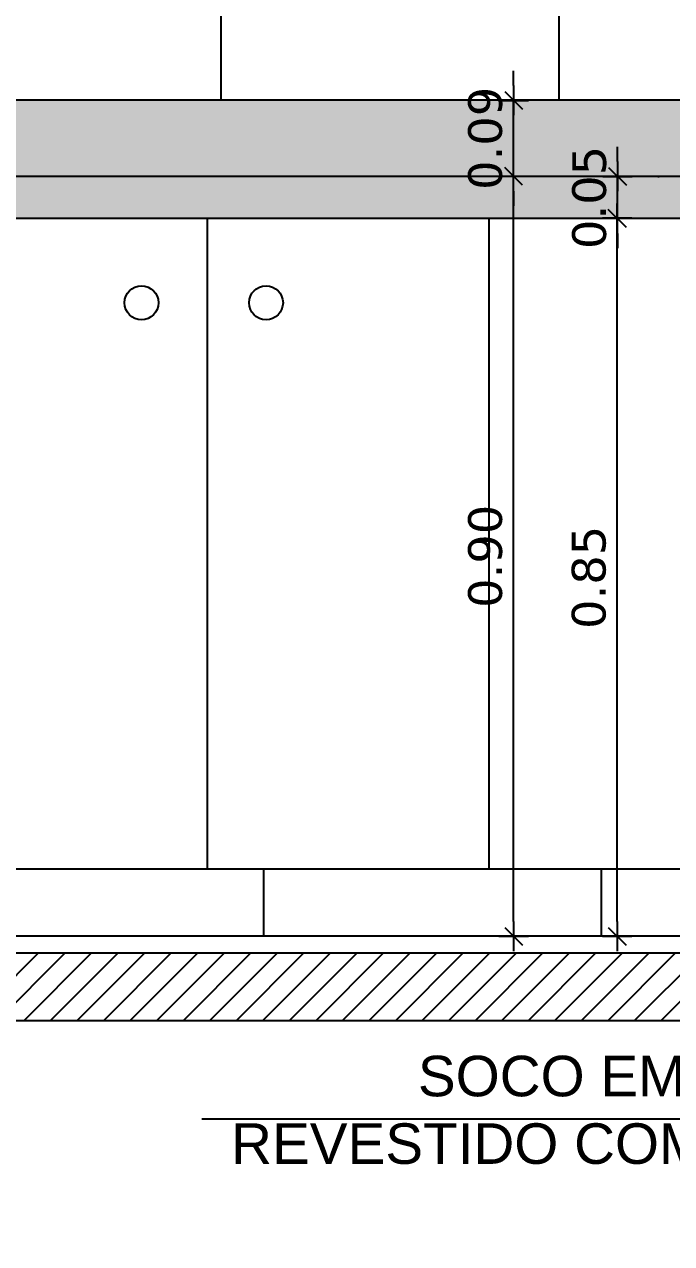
# Model space of a CAD drawing. Extents: x -36 to 357, y 137 to 237.
# Drawn here: x 7.421 to 8.187, y 174.523 to 175.967 of the extents above; entities that cross this region are included whole.
import ezdxf

# ---------------------------------------------------------------- set-up
doc = ezdxf.new("R2010")
doc.units = 0
doc.header["$LTSCALE"] = 0.01
doc.layers.get('0').update_dxf_attribs({"linetype": 'CONTINUOUS'})
doc.layers.get('DEFPOINTS').update_dxf_attribs({"linetype": 'CONTINUOUS'})
for name, color, linetype in [('01', 1, 'CONTINUOUS'), ('252', 252, 'CONTINUOUS'), ('A-COTAS', 1, 'CONTINUOUS'), ('A-HACHURAPARED', 254, 'CONTINUOUS'), ('A-PISOS-IDEN', 9, 'CONTINUOUS'), ('AR-CORTE', 1, 'CONTINUOUS'), ('ARQ-ALV-CORTE', 3, 'CONTINUOUS'), ('ARQ-CTA-1_025', 1, 'CONTINUOUS'), ('ARQ-SMB-1_025', 1, 'CONTINUOUS'), ('ARQ-TXT-1_025', 2, 'CONTINUOUS')]:
    doc.layers.add(name, color=color, linetype=linetype)
doc.styles.add('ESC-50-A20', font='arial.ttf', dxfattribs={"height": 0.1})
doc.styles.add('FNDE Texto Cota 0025', font='verdana.ttf', dxfattribs={"height": 0.04})
doc.dimstyles.new('FNDE 1-0025', dxfattribs={"dimscale": 5, "dimtxt": 0.04, "dimasz": 0.0035, "dimexe": 0.15, "dimexo": 0.15, "dimgap": 0.0025, "dimtad": 1, "dimzin": 1, "dimdsep": 46, "dimtxsty": 'FNDE Texto Cota 0025', "dimblk": 'tic', "dimcen": 0.015, "dimdle": 0.15, "dimse1": 1, "dimse2": 1, "dimclrd": 251, "dimclre": 251, "dimclrt": 256, "dimaunit": 1, "dimadec": 3, "dimazin": 0, "dimtfac": 1, "dimtix": 1, "dimtmove": 2, "dimatfit": 3, "dimfxl": 0.15, "dimtvp": 1, "dimtolj": 1, "dimtzin": 0, "dimarcsym": 0})

# ---------------------------------------------------------------- blocks, each defined once
blk = doc.blocks.new('tic')
at = {"color": 251}
for p, q in [((0, -1), (0, 1)), ((-1, 0), (1, 0))]:
    blk.add_line(p, q, dxfattribs=at)
blk.add_line((-0.6, -0.6), (0.6, 0.6))
blk = doc.blocks.new('*D92')
at = {"layer": 'ARQ-CTA-1_025', "color": 251, "lineweight": -2, "transparency": 16777216}
for p, q in [((8.1234, 175.8049), (8.1234, 175.8224)), ((8.1234, 175.7374), (8.1234, 175.7874)), ((8.1234, 175.7199), (8.1234, 175.7024))]:
    blk.add_line(p, q, dxfattribs=at)
at = {"layer": 'DEFPOINTS', "color": 0, "transparency": 16777216}
for p in [(7.8354, 175.7874), (8.1234, 175.7874), (7.8354, 175.7374)]:
    blk.add_point(p, dxfattribs=at)
at = {"layer": 'ARQ-CTA-1_025', "color": 251, "lineweight": -2, "transparency": 16777216, "xscale": 0.0175, "yscale": 0.0175, "zscale": 0.0175}
for p, rotation in [((8.1234, 175.7874), 270), ((8.1234, 175.7374), 90)]:
    blk.add_blockref('tic', p, dxfattribs=dict(at, rotation=rotation))
at = {"layer": 'ARQ-CTA-1_025', "transparency": 16777216, "insert": (8.0901, 175.7624), "char_height": 0.04, "attachment_point": 5, "rotation": 90, "style": 'FNDE Texto Cota 0025'}
blk.add_mtext('\\A1;0.05', dxfattribs=at)
blk = doc.blocks.new('*D93')
at = {"layer": 'ARQ-CTA-1_025', "color": 251, "lineweight": -2, "transparency": 16777216}
for p, q in [((8.0003, 175.8949), (8.0003, 175.9124)), ((8.0003, 175.7874), (8.0003, 175.8774)), ((8.0003, 175.7699), (8.0003, 175.7524))]:
    blk.add_line(p, q, dxfattribs=at)
at = {"layer": 'DEFPOINTS', "color": 0, "transparency": 16777216}
for p in [(7.7123, 175.8774), (8.0003, 175.8774), (7.7123, 175.7874)]:
    blk.add_point(p, dxfattribs=at)
at = {"layer": 'ARQ-CTA-1_025', "color": 251, "lineweight": -2, "transparency": 16777216, "xscale": 0.0175, "yscale": 0.0175, "zscale": 0.0175}
for p, rotation in [((8.0003, 175.8774), 270), ((8.0003, 175.7874), 90)]:
    blk.add_blockref('tic', p, dxfattribs=dict(at, rotation=rotation))
at = {"layer": 'ARQ-CTA-1_025', "transparency": 16777216, "insert": (7.9669, 175.8324), "char_height": 0.04, "attachment_point": 5, "rotation": 90, "style": 'FNDE Texto Cota 0025'}
blk.add_mtext('\\A1;0.09', dxfattribs=at)
blk = doc.blocks.new('*D98')
at = {"layer": 'ARQ-CTA-1_025', "color": 251, "lineweight": -2, "transparency": 16777216}
blk.add_line((8.123, 174.9049), (8.123, 175.7202), dxfattribs=at)
at = {"layer": 'DEFPOINTS', "color": 0, "transparency": 16777216}
for p in [(7.7648, 175.7377), (8.123, 175.7377), (7.8093, 174.8874)]:
    blk.add_point(p, dxfattribs=at)
at = {"layer": 'ARQ-CTA-1_025', "color": 251, "lineweight": -2, "transparency": 16777216, "xscale": 0.0175, "yscale": 0.0175, "zscale": 0.0175}
for p, rotation in [((8.123, 175.7377), 90), ((8.123, 174.8874), 270)]:
    blk.add_blockref('tic', p, dxfattribs=dict(at, rotation=rotation))
at = {"layer": 'ARQ-CTA-1_025', "transparency": 16777216, "insert": (8.0896, 175.3125), "char_height": 0.04, "attachment_point": 5, "rotation": 90, "style": 'FNDE Texto Cota 0025'}
blk.add_mtext('\\A1;0.85', dxfattribs=at)
blk = doc.blocks.new('*D99')
at = {"layer": 'ARQ-CTA-1_025', "color": 251, "lineweight": -2, "transparency": 16777216}
blk.add_line((8.0003, 174.9049), (8.0003, 175.7699), dxfattribs=at)
at = {"layer": 'DEFPOINTS', "color": 0, "transparency": 16777216}
for p in [(8.0003, 175.7874), (8.1234, 175.7874), (8.123, 174.8874)]:
    blk.add_point(p, dxfattribs=at)
at = {"layer": 'ARQ-CTA-1_025', "color": 251, "lineweight": -2, "transparency": 16777216, "xscale": 0.0175, "yscale": 0.0175, "zscale": 0.0175}
for p, rotation in [((8.0003, 175.7874), 90), ((8.0003, 174.8874), 270)]:
    blk.add_blockref('tic', p, dxfattribs=dict(at, rotation=rotation))
at = {"layer": 'ARQ-CTA-1_025', "transparency": 16777216, "insert": (7.9669, 175.3374), "char_height": 0.04, "attachment_point": 5, "rotation": 90, "style": 'FNDE Texto Cota 0025'}
blk.add_mtext('\\A1;0.90', dxfattribs=at)

msp = doc.modelspace()

# ---------------------------------------------------------------- hatches: boundary and pattern name
at = {"ltscale": 10}
h = msp.add_hatch(dxfattribs=at)
h.set_pattern_fill('AR-SAND', color=252, scale=0.025, style=0)
h.set_pattern_definition([(37.5, (-4527.926107, 209.519097), (-0.00157483395, 0.04817059423), [0, -0.038, 0, -0.0425, 0, -0.040625]), (7.5, (-4527.926107, 209.5191), (0.0442444176, 0.0705536516), [0, -0.0205, 0, -0.03425, 0, -0.013125]), (327.5, (-4527.956857, 209.519097), (0.07785354654, 0.00014147634), [0, -0.0125, 0, -0.045, 0, -0.05875]), (317.5, (-4527.95686, 209.5191), (0.0751531651, 0.0219418891), [0, -0.00625, 0, -0.0295, 0, -0.03375])])
h.paths.add_polyline_path([(8.1244, 175.7877), (8.6842, 175.7877), (8.6842, 175.7777), (8.1244, 175.7777)])
at = {"layer": '01'}
h = msp.add_hatch(dxfattribs=at)
h.set_pattern_fill('ANSI31', color=253, scale=0.007)
h.set_pattern_definition([(45, (52.660096, 11.168867), (-0.0157154482, 0.0157154482), [])])
h.paths.add_polyline_path([(8.9192, 174.8674), (4.4392, 174.8674), (4.4392, 174.7874), (8.9192, 174.7874)])
at = {"layer": 'A-HACHURAPARED'}
h = msp.add_hatch(dxfattribs=at)
h.set_pattern_fill('AR-SAND', color=252, scale=0.001, angle=180)
h.set_pattern_definition([(217.5, (59.45758, 11.168867), (0.001600031, -0.048941324), [0, -0.038608, 0, -0.04318, 0, -0.041275]), (187.5, (59.45758, 11.168867), (-0.044952328, -0.07168251), [0, -0.020828, 0, -0.034798, 0, -0.013335]), (147.5, (59.488823, 11.168867), (-0.079099237, -0.000143718), [0, -0.0127, 0, -0.04572, 0, -0.05969]), (137.5, (59.48882, 11.16887), (-0.076355645, -0.022292932), [0, -0.00635, 0, -0.029972, 0, -0.03429])])
edge = h.paths.add_edge_path()
edge.add_line((8.8892, 175.8777), (4.4692, 175.8777))
edge.add_arc((4.4692, 175.8727), 0.005, 0, 90, ccw=False)
edge.add_line((4.4742, 175.8727), (4.4742, 175.7877))
edge.add_line((4.4742, 175.7877), (5.0342, 175.7877))
edge.add_line((5.0342, 175.7877), (5.0342, 175.7377))
edge.add_line((5.0342, 175.7377), (5.0492, 175.7377))
edge.add_arc((5.0492, 175.7427), 0.005, 270, 360)
edge.add_line((5.0542, 175.7427), (5.0542, 175.7827))
edge.add_arc((5.0492, 175.7827), 0.005, 0, 90)
edge.add_line((5.0492, 175.7877), (6.2042, 175.7877))
edge.add_line((6.2042, 175.7877), (6.2042, 175.8274))
edge.add_line((6.2042, 175.8274), (7.2042, 175.8274))
edge.add_line((7.2042, 175.8274), (7.2042, 175.7874))
edge.add_line((7.2042, 175.7874), (7.1542, 175.7877))
edge.add_line((7.1542, 175.7877), (7.1542, 175.7377))
edge.add_line((7.1542, 175.7377), (8.3242, 175.7377))
edge.add_line((8.3242, 175.7377), (8.3337, 175.7377))
edge.add_line((8.3337, 175.7377), (8.3537, 175.7377))
edge.add_line((8.3537, 175.7377), (8.3537, 175.7677))
edge.add_line((8.3537, 175.7677), (8.3837, 175.7677))
edge.add_line((8.3837, 175.7677), (8.9042, 175.7677))
edge.add_line((8.9042, 175.7677), (8.9042, 175.8777))
edge.add_line((8.9042, 175.8777), (8.8892, 175.8777))

# ---------------------------------------------------------------- linework, layer by layer
at = {"layer": '01', "ltscale": 10}
msp.add_line((8.8892, 175.8777), (4.4542, 175.8777), dxfattribs=at)
at = {"layer": '252', "color": 252}
for p, q in [((7.6542, 175.8777), (7.6542, 177.6624)), ((8.0542, 175.8777), (8.0542, 177.6624)), ((7.7042, 174.9674), (7.7042, 174.8874)), ((8.1042, 174.9674), (8.1042, 174.8874))]:
    msp.add_line(p, q, dxfattribs=at)
at = {"layer": 'A-COTAS'}
for p, q in [((7.6376, 175.7377), (7.6376, 174.9674)), ((7.9709, 175.7377), (7.9709, 174.9674))]:
    msp.add_line(p, q, dxfattribs=at)
for centre in [(7.5597, 175.6377), (7.7072, 175.6377), (7.7072, 175.6377)]:
    msp.add_circle(centre, 0.0201, dxfattribs=at)
at = {"layer": 'A-PISOS-IDEN', "color": 1}
msp.add_line((8.3637, 174.8874), (4.9942, 174.8874), dxfattribs=at)
at = {"layer": 'AR-CORTE', "color": 2}
for p, q in [((7.1542, 175.7877), (8.3074, 175.7877)), ((7.1542, 175.7377), (8.3242, 175.7377)), ((7.3042, 174.9674), (8.3337, 174.9674))]:
    msp.add_line(p, q, dxfattribs=at)
at = {"layer": 'ARQ-ALV-CORTE'}
for p, q in [((9.2498, 174.8674), (4.1377, 174.8674, -2)), ((8.9192, 174.7874, -0.1735), (4.4392, 174.7874, -1.8418))]:
    msp.add_line(p, q, dxfattribs=at)

# ---------------------------------------------------------------- texts
at = {"layer": 'ARQ-TXT-1_025', "insert": (7.6308, 174.7459), "char_height": 0.048, "width": 0.965036, "attachment_point": 1, "style": 'ESC-50-A20'}
msp.add_mtext('\\pi0.25623;SOCO EM ALVENARIA \\P\\pi0.03506;REVESTIDO COM CERÂMICA \\P\\pi0.63054;(h = 10 cm)', dxfattribs=at)

# ---------------------------------------------------------------- dimensions: what is measured, and where the dimension line sits
at = {"layer": 'ARQ-CTA-1_025'}
for p1, p2, picture, middle in [((7.7123, 175.7874), (7.7123, 175.8774), '*D93', (7.9669, 175.8324)), ((7.8354, 175.7374), (7.8354, 175.7874), '*D92', (8.0901, 175.7624))]:
    dim = msp.add_aligned_dim(p1=p1, p2=p2, distance=-0.288, dimstyle='FNDE 1-0025', dxfattribs=at)
    dim.commit()
    dim.dimension.update_dxf_attribs({"geometry": picture, "text_midpoint": middle})
for base, p1, p2, picture, middle in [((8.0003, 175.7874), (8.123, 174.8874), (8.1234, 175.7874), '*D99', (7.9669, 175.3374)), ((8.123, 175.7377), (7.8093, 174.8874), (7.7648, 175.7377), '*D98', (8.0896, 175.3125))]:
    dim = msp.add_linear_dim(base=base, p1=p1, p2=p2, angle=90, dimstyle='FNDE 1-0025', dxfattribs=at)
    dim.commit()
    dim.dimension.update_dxf_attribs({"geometry": picture, "text_midpoint": middle})

# ---------------------------------------------------------------- leaders
at = {"layer": 'ARQ-SMB-1_025', "ltscale": 10}
for points in [[(6.6974, 175.8062), (6.6974, 177.9278), (7.7642, 177.9278)], [(8.6197, 174.9488), (8.6197, 174.671), (7.6313, 174.671)]]:
    msp.add_leader(points, dimstyle='FNDE 1-0025', override={"dimlfac": 100, "dimclrd": 252, "dimclre": 252}, dxfattribs=at)

doc.saveas('drawing.dxf')
